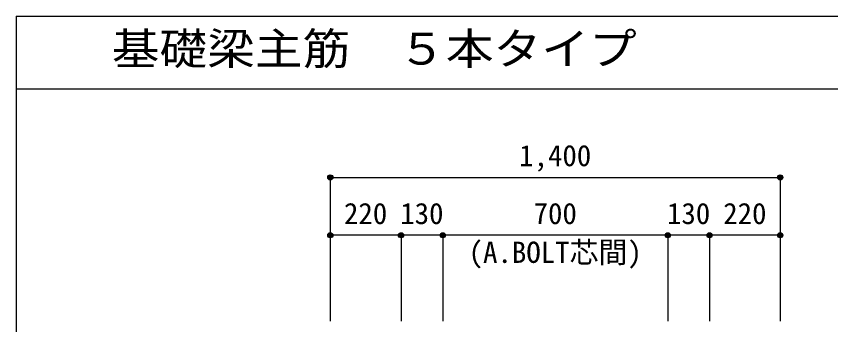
# Model space of a CAD drawing. Units: millimetres at full size, sheet at 1:30. Extents: x -5973 to 5954, y -4195 to 4201.
# Drawn here: x -5973 to -3439, y 3242 to 4201 of the extents above; entities that cross this region are included whole.
import ezdxf
from ezdxf.enums import TextEntityAlignment as Align

# ---------------------------------------------------------------- set-up
doc = ezdxf.new("R2010")
doc.units = ezdxf.units.MM
doc.header["$LTSCALE"] = 30
doc.header["$PDMODE"] = 32
doc.header["$PDSIZE"] = 15
for name, color, linetype in [('0-D_寸法', 4, 'Continuous'), ('6-7_文字', 7, 'Continuous'), ('F-0_枠', 6, 'Continuous')]:
    doc.layers.add(name, color=color, linetype=linetype)
doc.styles.add('ＭＳ ゴシック', font='')
doc.styles.get('ＭＳ ゴシック').set_extended_font_data('MS Gothic')

msp = doc.modelspace()

# ---------------------------------------------------------------- linework, layer by layer
at = {"layer": '0-D_寸法'}
for p, q in [((-4995.8, 3700.34), (-3595.8, 3700.34)), ((-4995.8, 3700.34), (-4995.8, 3520.34)), ((-3595.8, 3700.34), (-3595.8, 3520.34)), ((-4775.8, 3520.34), (-4995.8, 3520.34)), ((-4995.8, 3520.34), (-4995.8, 3253.3)), ((-4645.8, 3520.34), (-4775.8, 3520.34)), ((-4775.8, 3520.34), (-4775.8, 3253.3)), ((-3945.8, 3520.34), (-4645.8, 3520.34)), ((-4645.8, 3520.34), (-4645.8, 3253.3)), ((-3815.8, 3520.34), (-3945.8, 3520.34)), ((-3945.8, 3520.34), (-3945.8, 3253.3)), ((-3595.8, 3520.34), (-3815.8, 3520.34)), ((-3815.8, 3520.34), (-3815.8, 3253.3)), ((-3595.8, 3520.34), (-3595.8, 3253.3))]:
    msp.add_line(p, q, dxfattribs=at)
for centre, radius in [((-4995.8, 3700.34), 8), ((-4995.8, 3700.34), 7.2), ((-4995.8, 3700.34), 6.4), ((-4995.8, 3700.34), 5.6), ((-4995.8, 3700.34), 4.8), ((-4995.8, 3700.34), 4), ((-4995.8, 3700.34), 3.2), ((-4995.8, 3700.34), 2.4), ((-4995.8, 3700.34), 1.6), ((-4995.8, 3700.34), 0.8), ((-3595.8, 3700.34), 8), ((-3595.8, 3700.34), 7.2), ((-3595.8, 3700.34), 6.4), ((-3595.8, 3700.34), 5.6), ((-3595.8, 3700.34), 4.8), ((-3595.8, 3700.34), 4), ((-3595.8, 3700.34), 3.2), ((-3595.8, 3700.34), 2.4), ((-3595.8, 3700.34), 1.6), ((-3595.8, 3700.34), 0.8), ((-4995.8, 3520.34), 8), ((-4995.8, 3520.34), 7.2), ((-4995.8, 3520.34), 6.4), ((-4995.8, 3520.34), 5.6), ((-4995.8, 3520.34), 4.8), ((-4995.8, 3520.34), 4), ((-4995.8, 3520.34), 3.2), ((-4995.8, 3520.34), 2.4), ((-4775.8, 3520.34), 8), ((-4775.8, 3520.34), 7.2), ((-4775.8, 3520.34), 6.4), ((-4775.8, 3520.34), 5.6), ((-4775.8, 3520.34), 4.8), ((-4775.8, 3520.34), 4), ((-4775.8, 3520.34), 3.2), ((-4775.8, 3520.34), 2.4), ((-4645.8, 3520.34), 8), ((-4645.8, 3520.34), 7.2), ((-4645.8, 3520.34), 6.4), ((-4645.8, 3520.34), 5.6), ((-4645.8, 3520.34), 4.8), ((-4645.8, 3520.34), 4), ((-4645.8, 3520.34), 3.2), ((-4645.8, 3520.34), 2.4), ((-3945.8, 3520.34), 8), ((-3945.8, 3520.34), 7.2), ((-3945.8, 3520.34), 6.4), ((-3945.8, 3520.34), 5.6), ((-3945.8, 3520.34), 4.8), ((-3945.8, 3520.34), 4), ((-3945.8, 3520.34), 3.2), ((-3945.8, 3520.34), 2.4), ((-3815.8, 3520.34), 8), ((-3815.8, 3520.34), 7.2), ((-3815.8, 3520.34), 6.4), ((-3815.8, 3520.34), 5.6), ((-3815.8, 3520.34), 4.8), ((-3815.8, 3520.34), 4), ((-3815.8, 3520.34), 3.2), ((-3815.8, 3520.34), 2.4), ((-3595.8, 3520.34), 8), ((-3595.8, 3520.34), 7.2), ((-3595.8, 3520.34), 6.4), ((-3595.8, 3520.34), 5.6), ((-3595.8, 3520.34), 4.8), ((-3595.8, 3520.34), 4), ((-3595.8, 3520.34), 3.2), ((-3595.8, 3520.34), 2.4), ((-4995.8, 3520.34), 1.6), ((-4995.8, 3520.34), 0.8), ((-4775.8, 3520.34), 1.6), ((-4775.8, 3520.34), 0.8), ((-4645.8, 3520.34), 1.6), ((-4645.8, 3520.34), 0.8), ((-3945.8, 3520.34), 1.6), ((-3945.8, 3520.34), 0.8), ((-3815.8, 3520.34), 1.6), ((-3815.8, 3520.34), 0.8), ((-3595.8, 3520.34), 1.6), ((-3595.8, 3520.34), 0.8)]:
    msp.add_circle(centre, radius, dxfattribs=at)
at = {"layer": '0-D_寸法', "color": 7}
for p in [(-4995.8, 3700.34), (-4995.8, 3700.34), (-3595.8, 3700.34), (-3595.8, 3700.34), (-4995.8, 3520.34), (-4995.8, 3520.34), (-4775.8, 3520.34), (-4775.8, 3520.34), (-4645.8, 3520.34), (-4645.8, 3520.34), (-3945.8, 3520.34), (-3945.8, 3520.34), (-3815.8, 3520.34), (-3815.8, 3520.34), (-3595.8, 3520.34), (-3595.8, 3520.34)]:
    msp.add_point(p, dxfattribs=at)
at = {"layer": 'F-0_枠'}
for q in [(5954.1, 4201.15), (-5972.88, -4195.24)]:
    msp.add_line((-5972.88, 4201.15), q, dxfattribs=at)
at = {"layer": 'F-0_枠', "color": 2}
msp.add_line((-5972.88, 3976.15), (3723.6, 3976.15), dxfattribs=at)

# ---------------------------------------------------------------- texts
at = {"layer": '0-D_寸法', "style": 'ＭＳ ゴシック'}
for s, p in [('1,400', (-4408.3, 3715.34)), ('220', (-4953.3, 3535.34)), ('130', (-4778.3, 3535.34)), ('700', (-4363.3, 3535.34)), ('130', (-3948.3, 3535.34)), ('220', (-3773.3, 3535.34)), ('(A.BOLT芯間)', (-4565.4, 3414.72))]:
    msp.add_text(s, height=65.98, dxfattribs=at).set_placement(p, align=Align.BOTTOM_LEFT)
at = {"layer": '6-7_文字', "color": 2, "style": 'ＭＳ ゴシック', "width": 1.1}
msp.add_text('\u3000\u3000基礎梁主筋\u3000５本タイプ', height=98.97, dxfattribs=at).set_placement((-5972.88, 4021.15), align=Align.BOTTOM_LEFT)

doc.saveas('drawing.dxf')
